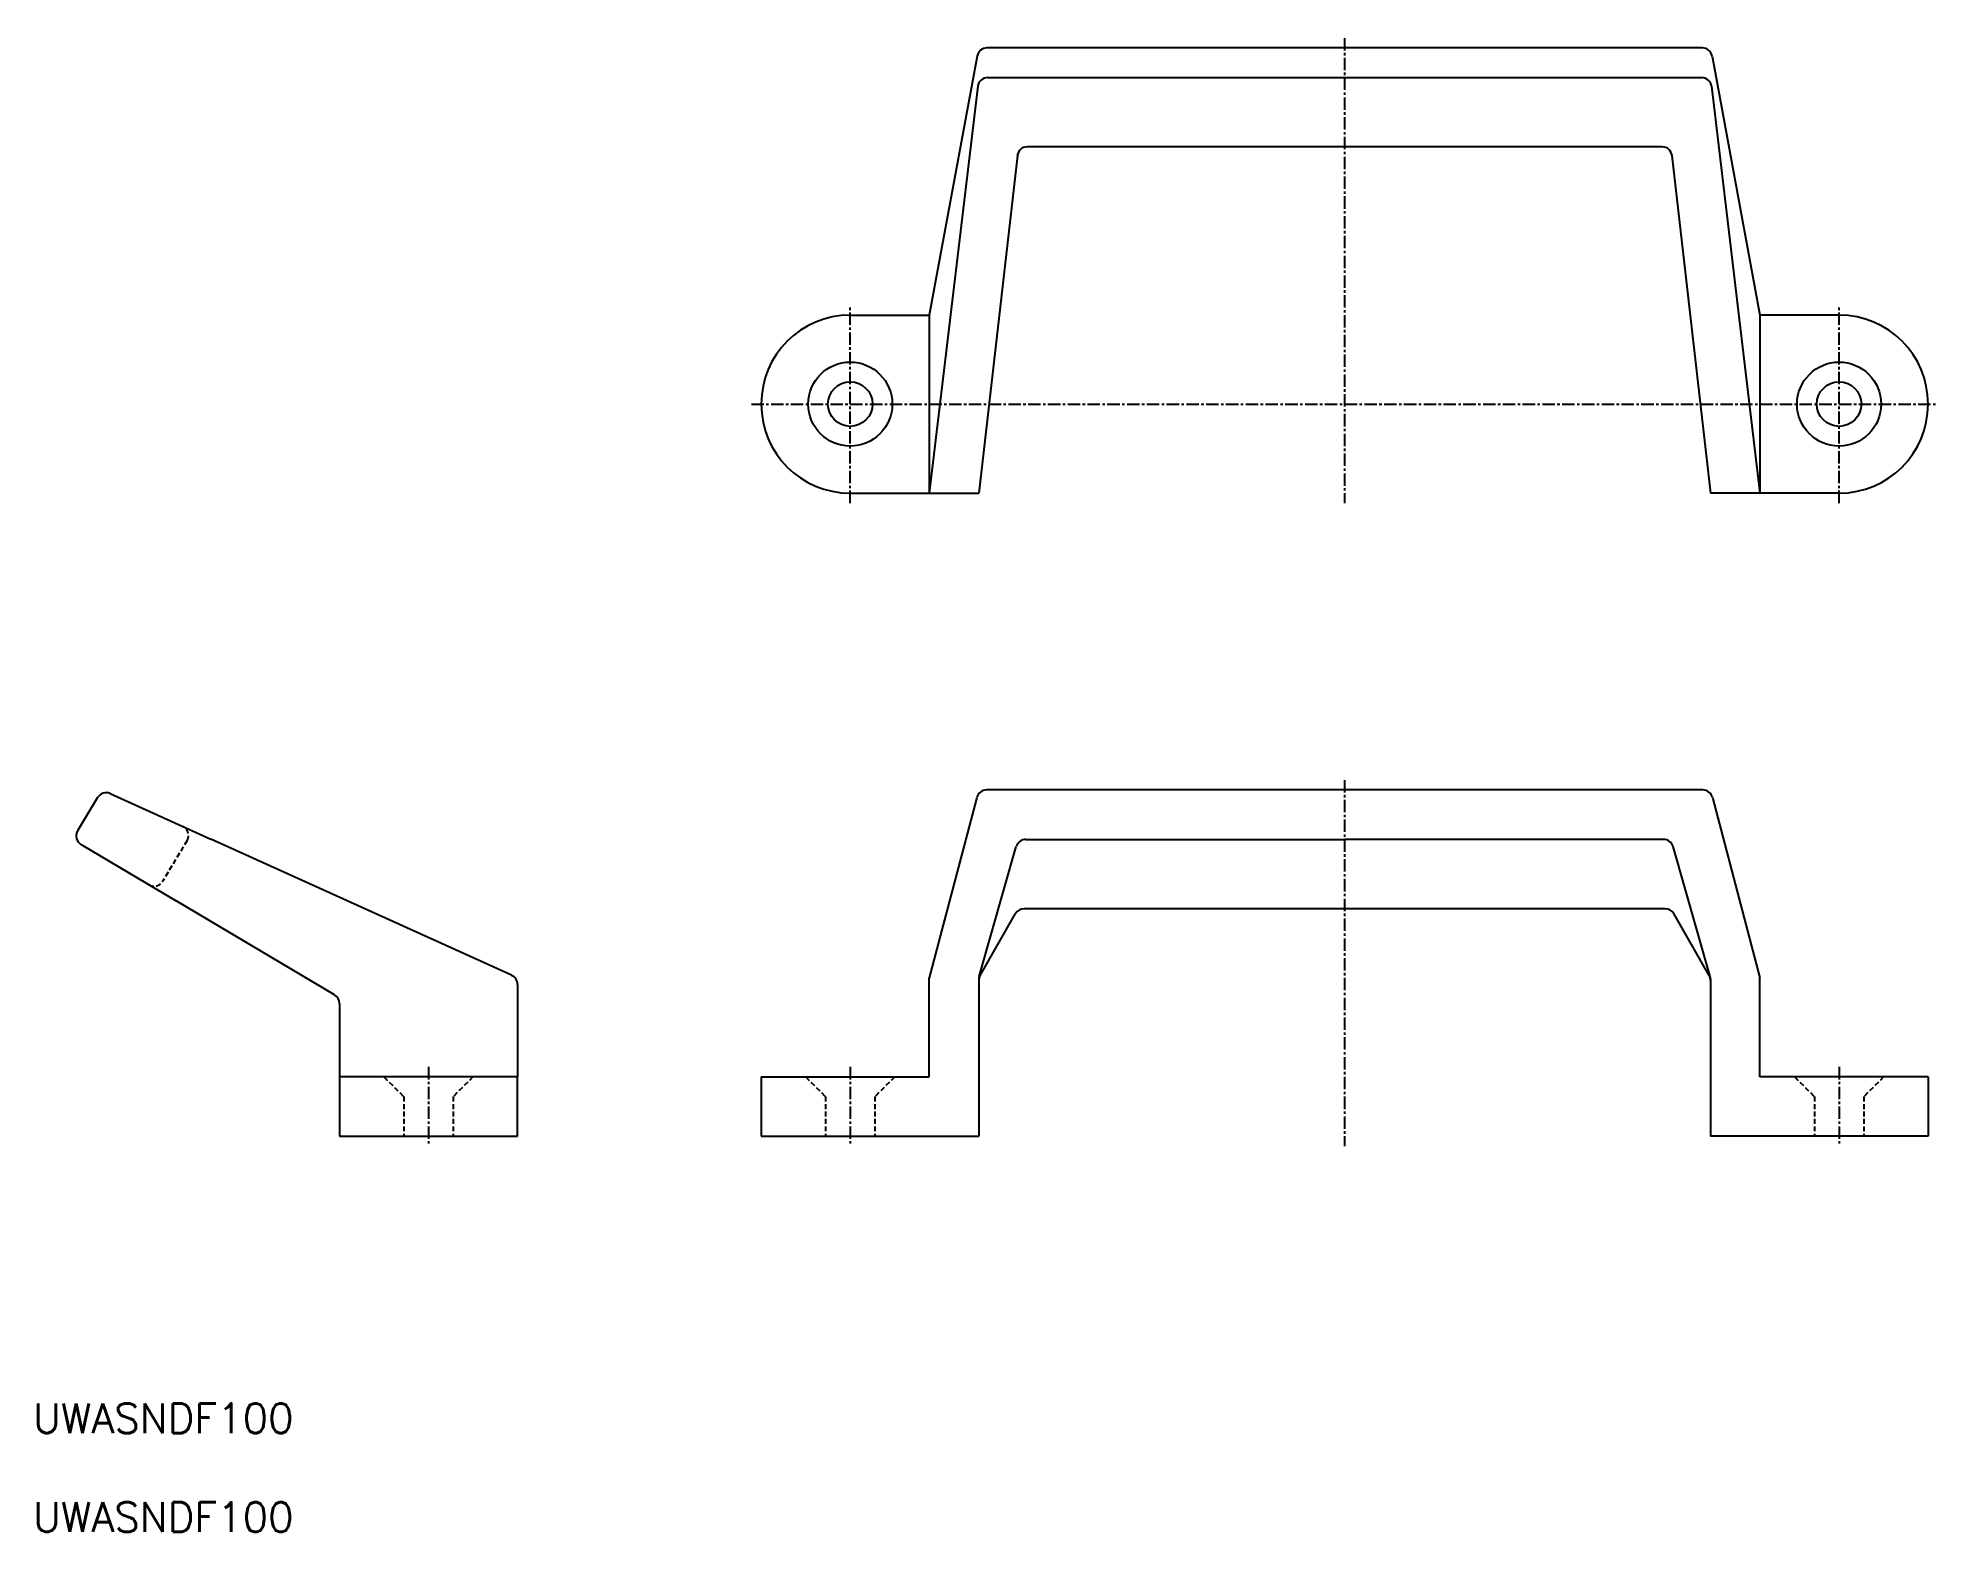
# Model space of a CAD drawing. Extents: x 11 to 203, y 10 to 161.
import ezdxf

# ---------------------------------------------------------------- set-up
doc = ezdxf.new("R2010")
doc.units = 0
doc.linetypes.add('CENTER', pattern=[2, 1.25, -0.25, 0.25, -0.25])
doc.linetypes.add('DASHED', pattern=[0.75, 0.5, -0.25])
doc.layers.get('0').update_dxf_attribs({"linetype": 'CONTINUOUS'})
doc.layers.add('CENTER', color=1, linetype='CENTER')
doc.styles.get("Standard").update_dxf_attribs({"font": 'txt.shx'})

msp = doc.modelspace()

# ---------------------------------------------------------------- linework, layer by layer
at = {"color": 7, "linetype": 'CONTINUOUS'}
for p, q in [((178.82, 160), (106.48, 160)), ((105.5, 159.18), (100.65, 133)), ((179.8, 159.18), (184.65, 133)), ((105.55, 156.12), (100.65, 115)), ((106.54, 157), (178.76, 157)), ((179.76, 156.12), (184.65, 115)), ((174.76, 150), (110.54, 150)), ((109.55, 149.11), (105.65, 115)), ((175.75, 149.11), (179.65, 115)), ((92.65, 133), (100.65, 133)), ((100.65, 133), (100.65, 115)), ((192.65, 133), (184.65, 133)), ((184.65, 133), (184.65, 115)), ((92.65, 115), (100.65, 115)), ((100.65, 115), (105.65, 115)), ((184.65, 115), (179.65, 115)), ((192.65, 115), (184.65, 115)), ((17.81, 84.63), (27.99, 80.03)), ((178.88, 85), (106.42, 85)), ((16.54, 84.24), (14.52, 80.86)), ((105.45, 84.25), (100.65, 66)), ((179.85, 84.25), (184.65, 66)), ((14.87, 79.49), (24.49, 73.78)), ((58.41, 66.27), (27.99, 80.03)), ((105.69, 66.13), (109.44, 79.27)), ((110.41, 80), (142.65, 80)), ((174.9, 80), (142.65, 80)), ((179.61, 66.13), (175.86, 79.27)), ((40.51, 64.29), (24.49, 73.78)), ((105.78, 66.23), (109.36, 72.5)), ((175.07, 73), (110.23, 73)), ((179.52, 66.23), (175.94, 72.5)), ((59, 65.35), (59, 56)), ((100.65, 56), (100.65, 66)), ((105.65, 65.86), (105.65, 50)), ((179.65, 65.86), (179.65, 50)), ((184.65, 56), (184.65, 66)), ((41, 63.43), (41, 56)), ((59, 56), (41, 56)), ((41, 56), (41, 50)), ((59, 50), (59, 56)), ((83.65, 56), (100.65, 56)), ((83.65, 56), (83.65, 50)), ((201.65, 56), (184.65, 56)), ((201.65, 56), (201.65, 50)), ((41, 50), (59, 50)), ((83.65, 50), (105.65, 50)), ((201.65, 50), (179.65, 50))]:
    msp.add_line(p, q, dxfattribs=at)
at = {"color": 3, "linetype": 'DASHED'}
for p, q in [((25.59, 79.89), (23.11, 75.75)), ((45.5, 56), (47.5, 54)), ((54.5, 56), (52.5, 54)), ((88.15, 56), (90.15, 54)), ((97.15, 56), (95.15, 54)), ((188.15, 56), (190.15, 54)), ((197.15, 56), (195.15, 54)), ((47.5, 54), (47.5, 50)), ((52.5, 54), (52.5, 50)), ((90.15, 54), (90.15, 50)), ((95.15, 54), (95.15, 50)), ((190.15, 54), (190.15, 50)), ((195.15, 54), (195.15, 50))]:
    msp.add_line(p, q, dxfattribs=at)
at = {"color": 7, "linetype": 'CONTINUOUS'}
for centre, radius in [((92.65, 124), 4.25), ((192.65, 124), 4.25), ((92.65, 124), 2.25), ((192.65, 124), 2.25)]:
    msp.add_circle(centre, radius, dxfattribs=at)
for centre, radius, start, end in [((106.48, 159), 1, 90, 169.5085), ((178.82, 159), 1, 10.4915, 90), ((106.54, 156), 1, 90, 173.211), ((178.76, 156), 1, 6.789, 90), ((110.54, 149), 1, 90, 173.4802), ((174.76, 149), 1, 6.5198, 90), ((92.65, 124), 9, 90, 270), ((192.65, 124), 9, 270, 90), ((17.4, 83.72), 1, 65.6589, 149.0362), ((106.42, 84), 1, 90, 165.2564), ((178.88, 84), 1, 14.7436, 90), ((15.37, 80.35), 1, 149.0362, 239.3493), ((110.41, 79), 1, 90, 164.0546), ((174.9, 79), 1, 15.9454, 90), ((110.23, 72), 1, 90, 150.2551), ((175.07, 72), 1, 29.7449, 90), ((58, 65.35), 1, 0, 65.6589), ((106.65, 65.73), 1, 150.2551, 180), ((106.65, 65.73), 1, 150.2551, 180), ((106.65, 65.86), 1, 164.0546, 180), ((106.65, 65.86), 1, 164.0546, 180), ((178.65, 65.73), 1, 0, 29.7449), ((178.65, 65.73), 1, 0, 29.7449), ((178.65, 65.86), 1, 0, 15.9454), ((178.65, 65.86), 1, 0, 15.9454), ((40, 63.43), 1, 0, 59.3493)]:
    msp.add_arc(centre, radius, start, end, dxfattribs=at)
at = {"color": 3, "linetype": 'DASHED'}
for centre, start, end in [((24.74, 80.4), 329.0362, 65.6589), ((22.26, 76.27), 239.3493, 329.0362)]:
    msp.add_arc(centre, 1, start, end, dxfattribs=at)
at = {"layer": 'CENTER', "color": 1, "linetype": 'CENTER'}
for p, q in [((142.65, 161), (142.65, 114)), ((92.65, 114), (92.65, 134)), ((192.65, 114), (192.65, 134)), ((82.65, 124), (202.65, 124)), ((142.65, 86), (142.65, 49)), ((50, 57), (50, 49)), ((92.65, 57), (92.65, 49)), ((192.65, 57), (192.65, 49))]:
    msp.add_line(p, q, dxfattribs=at)

# ---------------------------------------------------------------- texts
at = {"color": 7, "linetype": 'CONTINUOUS'}
for p in [(10, 20), (10, 10)]:
    msp.add_text('UWASNDF100', height=3, dxfattribs=at).set_placement(p)

doc.saveas('drawing.dxf')
